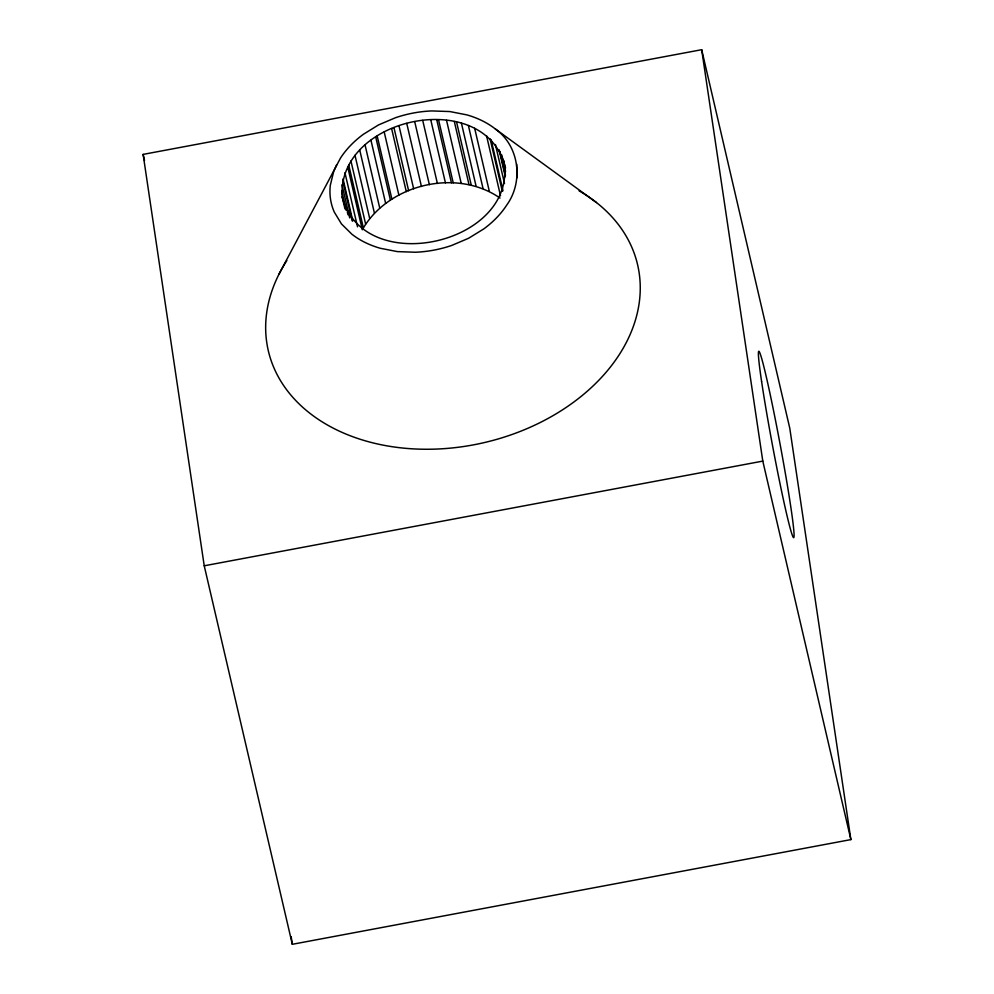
<?xml version="1.0" encoding="UTF-8"?>
<svg xmlns="http://www.w3.org/2000/svg" width="994" height="994" viewBox="0 0 994 994"><rect width="100%" height="100%" fill="white"/><g stroke="black" fill="none" stroke-linecap="round" stroke-linejoin="round"><path stroke-width="1.49" d="M503.772 160.506C519.005 243.754 363.506 279.302 342.16 196.849C336.929 116.323 486.078 85.969 505.524 168.023M336.705 164.644L333.698 171.465L330.306 185.319A94.79 69.22 -13.1 0 0 334.282 212.07L341.489 223.948L351.851 234.186A94.79 69.22 -13.1 0 0 380.354 248.289L397.389 251.606L415.43 252.24A94.79 69.22 -13.1 0 0 451.748 245.431L468.634 238.249L483.792 228.906A94.79 69.22 -13.1 0 0 506.667 205.174C523.714 181.728 519.377 146.006 495.347 128.984A94.79 69.22 -13.1 0 0 466.857 114.882L449.822 111.552L431.769 110.93A94.79 69.22 -13.1 0 0 395.45 117.739L378.565 124.909L363.419 134.265A94.79 69.22 -13.1 0 0 340.544 157.996L279.152 273.884M347.639 166.632L362.313 229.713C388.393 184.027 456.668 167.924 500.032 198.054M143.124 154.393L701.689 49.7L789.77 428.203L850.876 839.607L292.311 944.3L204.23 565.797L143.124 154.393L144.528 160.419M204.23 565.797L762.796 461.104L850.876 839.607M495.347 128.984L596.45 202.54M501.734 154.915L505.586 171.428M499.883 151.349L505.474 175.379M499.038 149.684L505.325 176.721M495.434 144.528L504.517 183.579M491.123 139.732L503.014 190.798M490.079 138.738L502.305 191.308M486.538 135.718L500.516 195.793M474.66 128.276L489.334 191.357M468.385 125.53L483.059 188.612M461.44 123.231L476.114 186.313M456.581 122.063L471.255 185.145M454.32 121.516L468.994 184.598M446.53 120.324L461.216 183.405M438.528 119.74L453.214 182.821M436.739 119.69L451.413 182.784M430.75 119.777L445.436 182.859M422.711 120.386L437.397 183.468M414.697 121.591L429.371 184.685M406.745 123.38L421.431 186.462M398.979 125.729L413.653 188.81M393.959 127.642L408.633 190.736M391.611 128.524L406.285 191.618M384.206 132.003L398.88 195.085M377.186 135.967L391.872 199.048M375.707 136.911L390.381 199.993M370.948 140.191L385.622 203.273M365.046 144.9L379.72 207.982M359.716 149.957L374.39 213.039M354.995 155.325L369.669 218.407M350.932 160.953L365.618 224.035M348.695 164.818L363.382 227.912M344.943 172.732L357.529 226.806M343.029 178.92L352.82 220.979M342.731 180.299L352.162 220.854M341.986 184.847L349.677 217.897M347.316 211.821L348.012 214.816M341.675 190.898L346.223 210.417M342.16 196.849L344.955 208.864M701.689 49.7L762.796 461.104M291.18 936.621L292.311 944.3M516.694 164.134L516.892 177.851M579.104 190.86A189.581 138.427 -13.1 0 1 601.768 377.124A189.581 138.427 -13.1 0 1 352.46 436.602A189.581 138.427 -13.1 0 1 286.831 260.577M761.603 381.572A94.79 3.839 79.4 0 0 792.442 535.58A94.79 3.839 79.4 0 0 774.798 416.809A94.79 3.839 79.4 0 0 761.603 381.572"/></g></svg>
